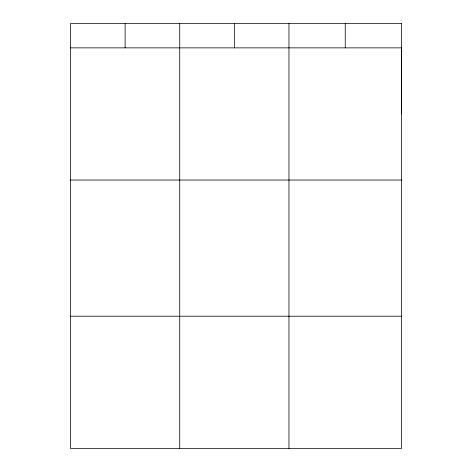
<?xml version="1.0" encoding="UTF-8"?>
<svg xmlns="http://www.w3.org/2000/svg" width="472" height="472" viewBox="0 0 472 472"><rect width="100%" height="100%" fill="white"/><g stroke="black" fill="none" stroke-linecap="round" stroke-linejoin="round"><path stroke-width="0.71" d="M401.507 113.947L401.507 47.861L70.493 47.861M70.493 180.038L401.507 180.038M70.493 316.222L401.507 316.222M345.233 23.6L345.233 47.861M288.964 23.6L288.964 448.4M234.342 23.6L234.342 47.861M179.726 23.6L179.726 448.4M125.109 23.6L125.109 47.861M401.507 23.6L70.493 23.6L70.493 448.4L401.507 448.4L401.507 23.6"/></g></svg>
